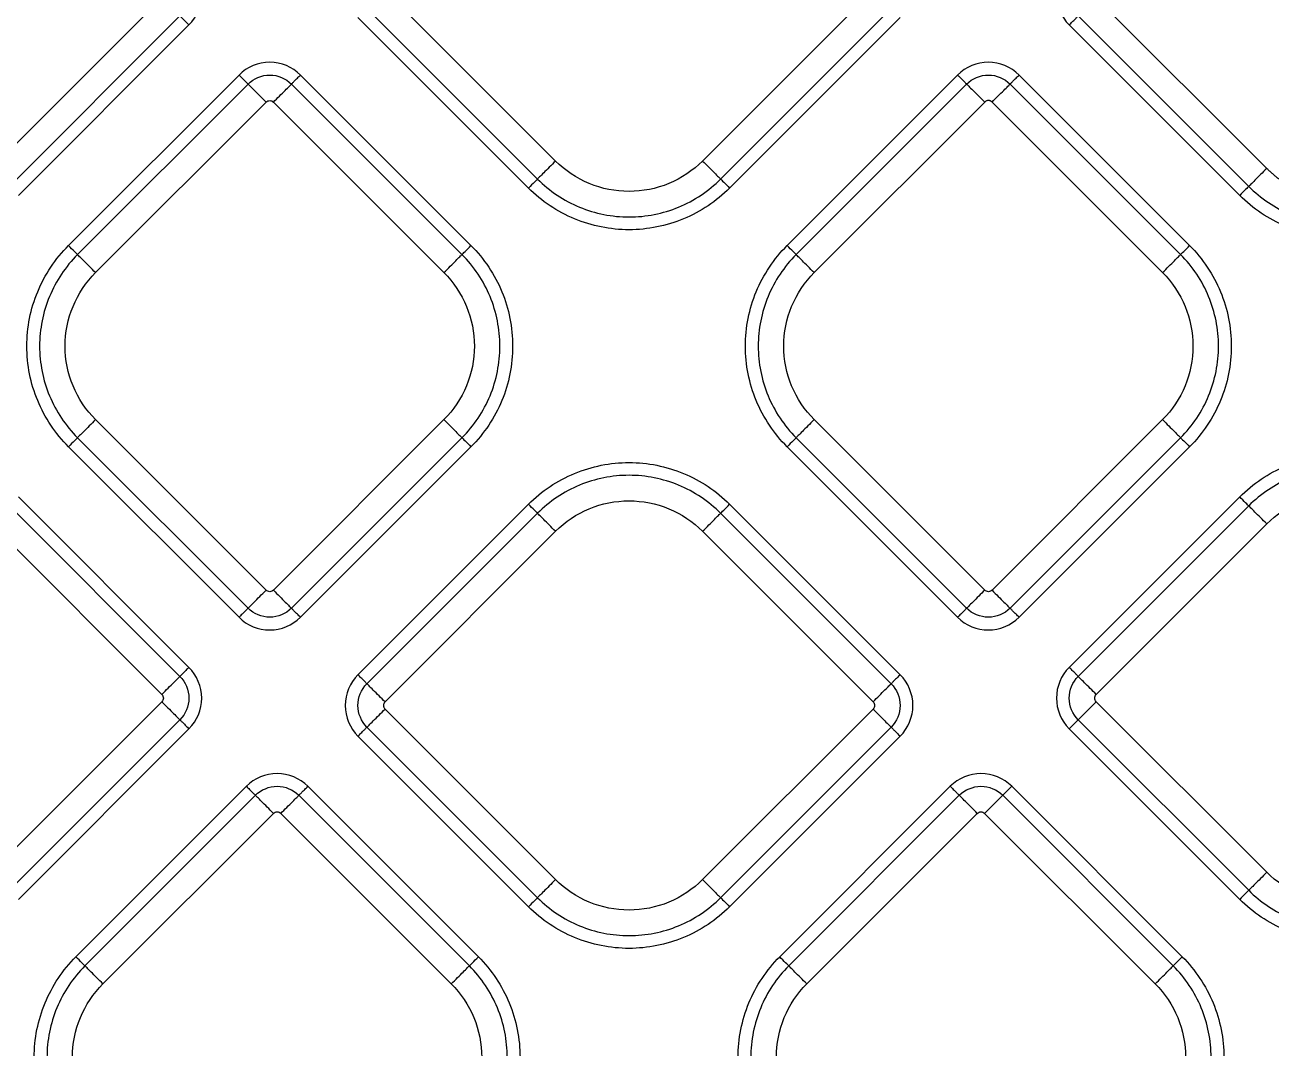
# Model space of a CAD drawing. Extents: x 525 to 613, y 487 to 635.
# Drawn here: x 558.407 to 563.221, y 541.13 to 545.083 of the extents above; entities that cross this region are included whole.
import ezdxf

# ---------------------------------------------------------------- set-up
doc = ezdxf.new("R2010")
doc.units = 0
doc.header["$MEASUREMENT"] = 0
doc.layers.add('1', color=4, linetype='Continuous')
doc.layers.add('STD TEST', color=3, linetype='Continuous')

# ---------------------------------------------------------------- blocks, each defined once
blk = doc.blocks.new('2023 VANGUARD')
at = {"layer": '1', "color": 3, "linetype": 'Continuous', "lineweight": 25}
for p, q in [((-10.024, -47.5036), (-10.6829, -48.1625)), ((-8.503, -48.134), (-9.1618, -47.4751)), ((-7.276, -47.4751), (-7.9348, -48.134)), ((-5.755, -48.1625), (-6.4138, -47.5036)), ((-9.2315, -47.5449), (-8.5727, -48.2037)), ((-7.8651, -48.2037), (-7.2063, -47.5449)), ((-10.6131, -48.2322), (-9.9543, -47.5734)), ((-10.5783, -48.2671), (-9.9194, -47.6082)), ((-9.2664, -47.5797), (-8.6075, -48.2386)), ((-7.8302, -48.2386), (-7.1714, -47.5797)), ((-6.5184, -47.6082), (-5.8596, -48.2671)), ((-6.4835, -47.5734), (-5.8247, -48.2322)), ((-9.7259, -47.8018), (-10.3847, -48.4606)), ((-8.8296, -48.4606), (-9.4884, -47.8018)), ((-6.9494, -47.8018), (-7.6082, -48.4606)), ((-6.0531, -48.4606), (-6.7119, -47.8018)), ((-9.691, -47.8366), (-10.3499, -48.4955)), ((-8.8645, -48.4955), (-9.5233, -47.8366)), ((-6.9145, -47.8366), (-7.5733, -48.4954)), ((-6.088, -48.4954), (-6.7468, -47.8366)), ((-10.2801, -48.5652), (-9.6213, -47.9064)), ((-9.593, -47.9064), (-8.9342, -48.5652)), ((-7.5036, -48.5652), (-6.8448, -47.9063)), ((-6.8165, -47.9063), (-6.1577, -48.5652)), ((-9.6213, -49.7922), (-10.2801, -49.1333)), ((-8.9342, -49.1333), (-9.593, -49.7922)), ((-6.8448, -49.7921), (-7.5036, -49.1333)), ((-6.1577, -49.1333), (-6.8165, -49.7921)), ((-10.3499, -49.2031), (-9.691, -49.8619)), ((-9.5233, -49.8619), (-8.8645, -49.2031)), ((-7.5733, -49.203), (-6.9145, -49.8619)), ((-6.7468, -49.8619), (-6.088, -49.203)), ((-10.3847, -49.2379), (-9.7259, -49.8968)), ((-9.4884, -49.8968), (-8.8296, -49.2379)), ((-7.6082, -49.2379), (-6.9494, -49.8967)), ((-6.7119, -49.8967), (-6.0531, -49.2379)), ((-9.9194, -50.0903), (-10.5782, -49.4314)), ((-5.8595, -49.4314), (-6.5184, -50.0903)), ((-9.9543, -50.1251), (-10.6131, -49.4663)), ((-8.6076, -49.4599), (-9.2664, -50.1188)), ((-8.5727, -49.4948), (-9.2315, -50.1536)), ((-7.2063, -50.1536), (-7.8651, -49.4948)), ((-7.1714, -50.1188), (-7.8303, -49.4599)), ((-5.8247, -49.4663), (-6.4835, -50.1251)), ((-10.6828, -49.536), (-10.024, -50.1949)), ((-6.4138, -50.1949), (-5.755, -49.536)), ((-9.1618, -50.2234), (-8.503, -49.5645)), ((-7.9349, -49.5645), (-7.276, -50.2234)), ((-10.024, -50.2231), (-10.6828, -50.882)), ((-8.503, -50.9105), (-9.1618, -50.2516)), ((-7.276, -50.2516), (-7.9349, -50.9105)), ((-5.755, -50.882), (-6.4138, -50.2231)), ((-10.6131, -50.9517), (-9.9543, -50.2929)), ((-6.4835, -50.2929), (-5.8247, -50.9517)), ((-10.5782, -50.9866), (-9.9194, -50.3277)), ((-9.2664, -50.3562), (-8.6076, -51.0151)), ((-9.2315, -50.3214), (-8.5727, -50.9802)), ((-7.8651, -50.9802), (-7.2063, -50.3214)), ((-7.8303, -51.0151), (-7.1714, -50.3562)), ((-6.5184, -50.3277), (-5.8595, -50.9866)), ((-9.6974, -50.5498), (-10.3562, -51.2086)), ((-8.8011, -51.2086), (-9.4599, -50.5498)), ((-6.9779, -50.5498), (-7.6367, -51.2086)), ((-6.0816, -51.2086), (-6.7404, -50.5498)), ((-9.6625, -50.5846), (-10.3213, -51.2434)), ((-8.836, -51.2434), (-9.4948, -50.5846)), ((-6.943, -50.5846), (-7.6019, -51.2435)), ((-6.1165, -51.2435), (-6.7753, -50.5846)), ((-10.2516, -51.3132), (-9.5928, -50.6543)), ((-9.5645, -50.6543), (-8.9057, -51.3132)), ((-7.5321, -51.3132), (-6.8733, -50.6544)), ((-6.845, -50.6544), (-6.1862, -51.3132))]:
    blk.add_line(p, q, dxfattribs=at)
for points, knots in [([(-9.9194, -47.6082), (-9.8881, -47.5769), (-9.8703, -47.5339), (-9.8702, -47.4452), (-9.8883, -47.4019), (-9.9194, -47.3708)], [0, 0, 0, 0, 0.5, 0.5, 1, 1, 1, 1]), ([(-6.5184, -47.3708), (-6.5498, -47.4021), (-6.5676, -47.4451), (-6.5676, -47.5338), (-6.5495, -47.5771), (-6.5184, -47.6082)], [0, 0, 0, 0, 0.5, 0.5, 1, 1, 1, 1]), ([(-9.9543, -47.5734), (-9.9537, -47.574), (-9.9524, -47.5753), (-9.9483, -47.5794), (-9.9456, -47.5821), (-9.939, -47.5887), (-9.9352, -47.5925), (-9.9273, -47.6004), (-9.9232, -47.6044), (-9.9194, -47.6082)], [0, 0, 0, 0, 0.25, 0.25, 0.5, 0.5, 0.75, 0.75, 1, 1, 1, 1]), ([(-6.5184, -47.6082), (-6.5146, -47.6044), (-6.5106, -47.6004), (-6.5027, -47.5925), (-6.4989, -47.5887), (-6.4923, -47.5821), (-6.4895, -47.5794), (-6.4855, -47.5753), (-6.4842, -47.574), (-6.4835, -47.5734)], [0, 0, 0, 0, 0.25, 0.25, 0.5, 0.5, 0.75, 0.75, 1, 1, 1, 1]), ([(-9.4884, -47.8018), (-9.5198, -47.7704), (-9.5628, -47.7526), (-9.6514, -47.7526), (-9.6948, -47.7707), (-9.7259, -47.8018)], [0, 0, 0, 0, 0.5, 0.5, 1, 1, 1, 1]), ([(-6.7119, -47.8018), (-6.7433, -47.7704), (-6.7863, -47.7526), (-6.8749, -47.7526), (-6.9183, -47.7706), (-6.9494, -47.8018)], [0, 0, 0, 0, 0.5, 0.5, 1, 1, 1, 1]), ([(-9.7259, -47.8018), (-9.7221, -47.8056), (-9.718, -47.8096), (-9.7102, -47.8175), (-9.7064, -47.8213), (-9.6998, -47.8279), (-9.697, -47.8307), (-9.693, -47.8347), (-9.6917, -47.836), (-9.691, -47.8366)], [0, 0, 0, 0, 0.25, 0.25, 0.5, 0.5, 0.75, 0.75, 1, 1, 1, 1]), ([(-9.691, -47.8366), (-9.6691, -47.8147), (-9.6384, -47.8019), (-9.5758, -47.8019), (-9.5455, -47.8145), (-9.5233, -47.8366)], [0, 0, 0, 0, 0.5, 0.5, 1, 1, 1, 1]), ([(-9.5233, -47.8366), (-9.5227, -47.836), (-9.5214, -47.8347), (-9.5173, -47.8307), (-9.5146, -47.8279), (-9.508, -47.8213), (-9.5042, -47.8175), (-9.4963, -47.8096), (-9.4922, -47.8056), (-9.4884, -47.8018)], [0, 0, 0, 0, 0.25, 0.25, 0.5, 0.5, 0.75, 0.75, 1, 1, 1, 1]), ([(-6.9494, -47.8018), (-6.9456, -47.8056), (-6.9415, -47.8096), (-6.9337, -47.8175), (-6.9298, -47.8213), (-6.9233, -47.8279), (-6.9205, -47.8306), (-6.9164, -47.8347), (-6.9151, -47.836), (-6.9145, -47.8366)], [0, 0, 0, 0, 0.25, 0.25, 0.5, 0.5, 0.75, 0.75, 1, 1, 1, 1]), ([(-6.9145, -47.8366), (-6.8925, -47.8146), (-6.8619, -47.8019), (-6.7993, -47.8019), (-6.7689, -47.8145), (-6.7468, -47.8366)], [0, 0, 0, 0, 0.5, 0.5, 1, 1, 1, 1]), ([(-6.7468, -47.8366), (-6.7462, -47.836), (-6.7449, -47.8347), (-6.7408, -47.8306), (-6.738, -47.8279), (-6.7315, -47.8213), (-6.7276, -47.8175), (-6.7198, -47.8096), (-6.7157, -47.8056), (-6.7119, -47.8018)], [0, 0, 0, 0, 0.25, 0.25, 0.5, 0.5, 0.75, 0.75, 1, 1, 1, 1]), ([(-9.6213, -47.9064), (-9.6296, -47.8981), (-9.6378, -47.8898), (-9.6534, -47.8743), (-9.6606, -47.867), (-9.6733, -47.8544), (-9.6786, -47.849), (-9.6868, -47.8408), (-9.6896, -47.838), (-9.691, -47.8366)], [0, 0, 0, 0, 0.25, 0.25, 0.5, 0.5, 0.75, 0.75, 1, 1, 1, 1]), ([(-9.593, -47.9064), (-9.5856, -47.899), (-9.5777, -47.8911), (-9.5622, -47.8755), (-9.5546, -47.8679), (-9.5413, -47.8546), (-9.5356, -47.849), (-9.5273, -47.8406), (-9.5246, -47.8379), (-9.5233, -47.8366)], [0, 0, 0, 0, 0.25, 0.25, 0.5, 0.5, 0.75, 0.75, 1, 1, 1, 1]), ([(-6.9145, -47.8366), (-6.9132, -47.8379), (-6.9105, -47.8406), (-6.9022, -47.8489), (-6.8965, -47.8546), (-6.8832, -47.8679), (-6.8756, -47.8755), (-6.8601, -47.891), (-6.8522, -47.8989), (-6.8448, -47.9063)], [0, 0, 0, 0, 0.25, 0.25, 0.5, 0.5, 0.75, 0.75, 1, 1, 1, 1]), ([(-6.8165, -47.9063), (-6.8091, -47.8989), (-6.8012, -47.891), (-6.7857, -47.8755), (-6.7781, -47.8679), (-6.7648, -47.8546), (-6.7591, -47.8489), (-6.7508, -47.8406), (-6.7481, -47.8379), (-6.7468, -47.8366)], [0, 0, 0, 0, 0.25, 0.25, 0.5, 0.5, 0.75, 0.75, 1, 1, 1, 1]), ([(-9.6213, -47.9064), (-9.6176, -47.9027), (-9.6124, -47.9005), (-9.6019, -47.9005), (-9.5967, -47.9027), (-9.593, -47.9064)], [0, 0, 0, 0, 0.5, 0.5, 1, 1, 1, 1]), ([(-6.8165, -47.9063), (-6.8172, -47.9057), (-6.8184, -47.9046), (-6.8206, -47.9031), (-6.8234, -47.9018), (-6.8267, -47.9007), (-6.8306, -47.9004), (-6.8346, -47.9007), (-6.8383, -47.9019), (-6.8419, -47.9037), (-6.8438, -47.9055), (-6.8448, -47.9063)], [0, 0, 0, 0, 0.083478, 0.166388, 0.250171, 0.374789, 0.500105, 0.62472, 0.750039, 0.874841, 1, 1, 1, 1]), ([(-8.503, -48.134), (-8.5112, -48.1422), (-8.5195, -48.1505), (-8.535, -48.166), (-8.5423, -48.1733), (-8.5549, -48.1859), (-8.5603, -48.1913), (-8.5685, -48.1995), (-8.5713, -48.2023), (-8.5727, -48.2037)], [0, 0, 0, 0, 0.25, 0.25, 0.5, 0.5, 0.75, 0.75, 1, 1, 1, 1]), ([(-7.9348, -48.134), (-7.972, -48.1712), (-8.0166, -48.2009), (-8.1137, -48.2412), (-8.1663, -48.2516), (-8.2715, -48.2516), (-8.324, -48.2412), (-8.4212, -48.2009), (-8.4658, -48.1712), (-8.503, -48.134)], [0, 0, 0, 0, 0.25, 0.25, 0.5, 0.5, 0.75, 0.75, 1, 1, 1, 1]), ([(-7.9348, -48.134), (-7.9266, -48.1422), (-7.9183, -48.1505), (-7.9028, -48.166), (-7.8955, -48.1733), (-7.8829, -48.1859), (-7.8775, -48.1913), (-7.8693, -48.1995), (-7.8665, -48.2023), (-7.8651, -48.2037)], [0, 0, 0, 0, 0.25, 0.25, 0.5, 0.5, 0.75, 0.75, 1, 1, 1, 1]), ([(-5.755, -48.1625), (-5.7633, -48.1708), (-5.7715, -48.179), (-5.7871, -48.1945), (-5.7943, -48.2018), (-5.8069, -48.2144), (-5.8123, -48.2198), (-5.8205, -48.228), (-5.8233, -48.2308), (-5.8247, -48.2322)], [0, 0, 0, 0, 0.25, 0.25, 0.5, 0.5, 0.75, 0.75, 1, 1, 1, 1]), ([(-5.755, -48.1625), (-5.7519, -48.1656), (-5.7456, -48.1717), (-5.7358, -48.1805), (-5.7258, -48.189), (-5.7155, -48.1972), (-5.705, -48.205), (-5.687, -48.2175), (-5.6606, -48.2333), (-5.6249, -48.2502), (-5.5877, -48.2635), (-5.5367, -48.2762), (-5.4709, -48.2827), (-5.4052, -48.2762), (-5.3541, -48.2635), (-5.3169, -48.2502), (-5.2812, -48.2333), (-5.253, -48.2164), (-5.2315, -48.2012), (-5.216, -48.1891), (-5.201, -48.1762), (-5.1916, -48.1671), (-5.1869, -48.1625)], [0, 0, 0, 0, 0.020878, 0.041713, 0.062527, 0.083344, 0.104185, 0.125072, 0.187569, 0.2501, 0.312596, 0.375127, 0.500003, 0.62488, 0.687376, 0.749907, 0.812404, 0.874935, 0.906232, 0.937459, 0.968689, 1, 1, 1, 1]), ([(-8.5727, -48.2037), (-8.5741, -48.2051), (-8.5784, -48.2094), (-8.591, -48.222), (-8.5993, -48.2303), (-8.6075, -48.2386)], [0, 0, 0, 0, 0.5, 0.5, 1, 1, 1, 1]), ([(-7.8302, -48.2386), (-7.8811, -48.2894), (-7.9421, -48.3302), (-8.075, -48.3852), (-8.1469, -48.3995), (-8.2908, -48.3995), (-8.3628, -48.3852), (-8.4957, -48.3302), (-8.5567, -48.2894), (-8.6075, -48.2386)], [0, 0, 0, 0, 0.25, 0.25, 0.5, 0.5, 0.75, 0.75, 1, 1, 1, 1]), ([(-8.5727, -48.2037), (-8.5264, -48.25), (-8.4709, -48.2871), (-8.3499, -48.3372), (-8.2844, -48.3502), (-8.1534, -48.3502), (-8.0879, -48.3372), (-7.9669, -48.2871), (-7.9114, -48.25), (-7.8651, -48.2037)], [0, 0, 0, 0, 0.25, 0.25, 0.5, 0.5, 0.75, 0.75, 1, 1, 1, 1]), ([(-7.8651, -48.2037), (-7.8637, -48.2051), (-7.8594, -48.2094), (-7.8467, -48.222), (-7.8385, -48.2303), (-7.8302, -48.2386)], [0, 0, 0, 0, 0.5, 0.5, 1, 1, 1, 1]), ([(-5.8247, -48.2322), (-5.8261, -48.2336), (-5.8304, -48.2379), (-5.8431, -48.2506), (-5.8513, -48.2588), (-5.8596, -48.2671)], [0, 0, 0, 0, 0.5, 0.5, 1, 1, 1, 1]), ([(-5.8247, -48.2322), (-5.7784, -48.2785), (-5.7229, -48.3156), (-5.6019, -48.3657), (-5.5364, -48.3787), (-5.4054, -48.3787), (-5.34, -48.3657), (-5.2189, -48.3156), (-5.1634, -48.2785), (-5.1171, -48.2322)], [0, 0, 0, 0, 0.25, 0.25, 0.5, 0.5, 0.75, 0.75, 1, 1, 1, 1]), ([(-5.0823, -48.2671), (-5.1331, -48.3179), (-5.1941, -48.3587), (-5.3271, -48.4137), (-5.399, -48.428), (-5.5429, -48.428), (-5.6148, -48.4137), (-5.7477, -48.3587), (-5.8087, -48.3179), (-5.8596, -48.2671)], [0, 0, 0, 0, 0.25, 0.25, 0.5, 0.5, 0.75, 0.75, 1, 1, 1, 1]), ([(-10.3847, -49.2379), (-10.4356, -49.187), (-10.4763, -49.1261), (-10.5314, -48.9931), (-10.5457, -48.9212), (-10.5457, -48.7773), (-10.5314, -48.7054), (-10.4763, -48.5725), (-10.4356, -48.5115), (-10.3847, -48.4606)], [0, 0, 0, 0, 0.25, 0.25, 0.5, 0.5, 0.75, 0.75, 1, 1, 1, 1]), ([(-10.3499, -48.4955), (-10.3512, -48.4941), (-10.3556, -48.4898), (-10.3682, -48.4771), (-10.3765, -48.4689), (-10.3847, -48.4606)], [0, 0, 0, 0, 0.5, 0.5, 1, 1, 1, 1]), ([(-8.8645, -48.4955), (-8.8631, -48.4941), (-8.8587, -48.4898), (-8.8461, -48.4771), (-8.8379, -48.4689), (-8.8296, -48.4606)], [0, 0, 0, 0, 0.5, 0.5, 1, 1, 1, 1]), ([(-8.8296, -48.4606), (-8.7787, -48.5115), (-8.738, -48.5725), (-8.6829, -48.7054), (-8.6686, -48.7773), (-8.6686, -48.9212), (-8.6829, -48.9931), (-8.738, -49.1261), (-8.7787, -49.187), (-8.8296, -49.2379)], [0, 0, 0, 0, 0.25, 0.25, 0.5, 0.5, 0.75, 0.75, 1, 1, 1, 1]), ([(-7.6082, -49.2379), (-7.6591, -49.187), (-7.6998, -49.126), (-7.7549, -48.9931), (-7.7692, -48.9212), (-7.7692, -48.7773), (-7.7549, -48.7054), (-7.6998, -48.5724), (-7.6591, -48.5115), (-7.6082, -48.4606)], [0, 0, 0, 0, 0.25, 0.25, 0.5, 0.5, 0.75, 0.75, 1, 1, 1, 1]), ([(-7.5733, -48.4954), (-7.5747, -48.4941), (-7.5791, -48.4897), (-7.5917, -48.4771), (-7.5999, -48.4689), (-7.6082, -48.4606)], [0, 0, 0, 0, 0.5, 0.5, 1, 1, 1, 1]), ([(-6.088, -48.4954), (-6.0866, -48.4941), (-6.0822, -48.4897), (-6.0696, -48.4771), (-6.0614, -48.4689), (-6.0531, -48.4606)], [0, 0, 0, 0, 0.5, 0.5, 1, 1, 1, 1]), ([(-6.0531, -48.4606), (-6.0022, -48.5115), (-5.9615, -48.5724), (-5.9064, -48.7054), (-5.8921, -48.7773), (-5.8921, -48.9212), (-5.9064, -48.9931), (-5.9615, -49.126), (-6.0022, -49.187), (-6.0531, -49.2379)], [0, 0, 0, 0, 0.25, 0.25, 0.5, 0.5, 0.75, 0.75, 1, 1, 1, 1]), ([(-10.3499, -48.4955), (-10.3962, -48.5418), (-10.4333, -48.5973), (-10.4834, -48.7183), (-10.4964, -48.7838), (-10.4964, -48.9148), (-10.4834, -48.9802), (-10.4333, -49.1012), (-10.3962, -49.1567), (-10.3499, -49.2031)], [0, 0, 0, 0, 0.25, 0.25, 0.5, 0.5, 0.75, 0.75, 1, 1, 1, 1]), ([(-10.2801, -48.5652), (-10.2884, -48.5569), (-10.2967, -48.5487), (-10.3122, -48.5331), (-10.3195, -48.5259), (-10.3321, -48.5132), (-10.3375, -48.5079), (-10.3457, -48.4997), (-10.3485, -48.4969), (-10.3499, -48.4955)], [0, 0, 0, 0, 0.25, 0.25, 0.5, 0.5, 0.75, 0.75, 1, 1, 1, 1]), ([(-8.9342, -48.5652), (-8.9259, -48.5569), (-8.9177, -48.5487), (-8.9021, -48.5331), (-8.8949, -48.5259), (-8.8822, -48.5132), (-8.8769, -48.5079), (-8.8687, -48.4997), (-8.8658, -48.4969), (-8.8645, -48.4955)], [0, 0, 0, 0, 0.25, 0.25, 0.5, 0.5, 0.75, 0.75, 1, 1, 1, 1]), ([(-8.8645, -49.2031), (-8.8182, -49.1567), (-8.7811, -49.1012), (-8.7309, -48.9802), (-8.7179, -48.9148), (-8.7179, -48.7838), (-8.7309, -48.7183), (-8.7811, -48.5973), (-8.8182, -48.5418), (-8.8645, -48.4955)], [0, 0, 0, 0, 0.25, 0.25, 0.5, 0.5, 0.75, 0.75, 1, 1, 1, 1]), ([(-7.5733, -48.4954), (-7.6197, -48.5418), (-7.6567, -48.5973), (-7.7069, -48.7183), (-7.7199, -48.7837), (-7.7199, -48.9147), (-7.7069, -48.9802), (-7.6567, -49.1012), (-7.6197, -49.1567), (-7.5733, -49.203)], [0, 0, 0, 0, 0.25, 0.25, 0.5, 0.5, 0.75, 0.75, 1, 1, 1, 1]), ([(-7.5036, -48.5652), (-7.5119, -48.5569), (-7.5202, -48.5486), (-7.5357, -48.5331), (-7.543, -48.5258), (-7.5556, -48.5132), (-7.561, -48.5078), (-7.5691, -48.4996), (-7.572, -48.4968), (-7.5733, -48.4954)], [0, 0, 0, 0, 0.25, 0.25, 0.5, 0.5, 0.75, 0.75, 1, 1, 1, 1]), ([(-6.1577, -48.5652), (-6.1494, -48.5569), (-6.1411, -48.5486), (-6.1256, -48.5331), (-6.1183, -48.5258), (-6.1057, -48.5132), (-6.1003, -48.5078), (-6.0922, -48.4996), (-6.0893, -48.4968), (-6.088, -48.4954)], [0, 0, 0, 0, 0.25, 0.25, 0.5, 0.5, 0.75, 0.75, 1, 1, 1, 1]), ([(-6.088, -49.203), (-6.0416, -49.1567), (-6.0046, -49.1012), (-5.9544, -48.9802), (-5.9414, -48.9147), (-5.9414, -48.7837), (-5.9544, -48.7183), (-6.0046, -48.5973), (-6.0416, -48.5418), (-6.088, -48.4954)], [0, 0, 0, 0, 0.25, 0.25, 0.5, 0.5, 0.75, 0.75, 1, 1, 1, 1]), ([(-10.2801, -49.1333), (-10.3173, -49.0961), (-10.3471, -49.0516), (-10.3873, -48.9544), (-10.3978, -48.9019), (-10.3978, -48.7967), (-10.3873, -48.7441), (-10.3471, -48.6469), (-10.3173, -48.6024), (-10.2801, -48.5652)], [0, 0, 0, 0, 0.25, 0.25, 0.5, 0.5, 0.75, 0.75, 1, 1, 1, 1]), ([(-8.9342, -48.5652), (-8.897, -48.6024), (-8.8672, -48.6469), (-8.827, -48.7441), (-8.8165, -48.7967), (-8.8165, -48.9019), (-8.827, -48.9544), (-8.8672, -49.0516), (-8.897, -49.0961), (-8.9342, -49.1333)], [0, 0, 0, 0, 0.25, 0.25, 0.5, 0.5, 0.75, 0.75, 1, 1, 1, 1]), ([(-7.5036, -49.1333), (-7.5408, -49.0961), (-7.5706, -49.0516), (-7.6108, -48.9544), (-7.6213, -48.9018), (-7.6213, -48.7966), (-7.6108, -48.7441), (-7.5706, -48.6469), (-7.5408, -48.6024), (-7.5036, -48.5652)], [0, 0, 0, 0, 0.25, 0.25, 0.5, 0.5, 0.75, 0.75, 1, 1, 1, 1]), ([(-6.1577, -48.5652), (-6.1205, -48.6024), (-6.0907, -48.6469), (-6.0505, -48.7441), (-6.04, -48.7966), (-6.04, -48.9018), (-6.0505, -48.9544), (-6.0907, -49.0516), (-6.1205, -49.0961), (-6.1577, -49.1333)], [0, 0, 0, 0, 0.25, 0.25, 0.5, 0.5, 0.75, 0.75, 1, 1, 1, 1]), ([(-10.2801, -49.1333), (-10.2884, -49.1416), (-10.2967, -49.1499), (-10.3122, -49.1654), (-10.3195, -49.1727), (-10.3321, -49.1853), (-10.3375, -49.1907), (-10.3457, -49.1989), (-10.3485, -49.2017), (-10.3499, -49.2031)], [0, 0, 0, 0, 0.25, 0.25, 0.5, 0.5, 0.75, 0.75, 1, 1, 1, 1]), ([(-8.9342, -49.1333), (-8.9259, -49.1416), (-8.9177, -49.1499), (-8.9021, -49.1654), (-8.8949, -49.1727), (-8.8822, -49.1853), (-8.8769, -49.1907), (-8.8687, -49.1989), (-8.8658, -49.2017), (-8.8645, -49.2031)], [0, 0, 0, 0, 0.25, 0.25, 0.5, 0.5, 0.75, 0.75, 1, 1, 1, 1]), ([(-7.5036, -49.1333), (-7.5119, -49.1416), (-7.5202, -49.1498), (-7.5357, -49.1654), (-7.543, -49.1726), (-7.5556, -49.1853), (-7.561, -49.1906), (-7.5691, -49.1988), (-7.572, -49.2016), (-7.5733, -49.203)], [0, 0, 0, 0, 0.25, 0.25, 0.5, 0.5, 0.75, 0.75, 1, 1, 1, 1]), ([(-6.1577, -49.1333), (-6.1494, -49.1416), (-6.1411, -49.1498), (-6.1256, -49.1654), (-6.1183, -49.1726), (-6.1057, -49.1853), (-6.1003, -49.1906), (-6.0922, -49.1988), (-6.0893, -49.2016), (-6.088, -49.203)], [0, 0, 0, 0, 0.25, 0.25, 0.5, 0.5, 0.75, 0.75, 1, 1, 1, 1]), ([(-10.3499, -49.2031), (-10.3512, -49.2044), (-10.3556, -49.2088), (-10.3682, -49.2214), (-10.3765, -49.2296), (-10.3847, -49.2379)], [0, 0, 0, 0, 0.5, 0.5, 1, 1, 1, 1]), ([(-8.8645, -49.2031), (-8.8631, -49.2044), (-8.8587, -49.2088), (-8.8461, -49.2214), (-8.8379, -49.2296), (-8.8296, -49.2379)], [0, 0, 0, 0, 0.5, 0.5, 1, 1, 1, 1]), ([(-7.5733, -49.203), (-7.5747, -49.2044), (-7.5791, -49.2087), (-7.5917, -49.2214), (-7.5999, -49.2296), (-7.6082, -49.2379)], [0, 0, 0, 0, 0.5, 0.5, 1, 1, 1, 1]), ([(-6.088, -49.203), (-6.0866, -49.2044), (-6.0822, -49.2087), (-6.0696, -49.2214), (-6.0614, -49.2296), (-6.0531, -49.2379)], [0, 0, 0, 0, 0.5, 0.5, 1, 1, 1, 1]), ([(-8.6076, -49.4599), (-8.5567, -49.4091), (-8.4957, -49.3683), (-8.3628, -49.3133), (-8.2909, -49.299), (-8.147, -49.299), (-8.0751, -49.3133), (-7.9421, -49.3683), (-7.8811, -49.4091), (-7.8303, -49.4599)], [0, 0, 0, 0, 0.25, 0.25, 0.5, 0.5, 0.75, 0.75, 1, 1, 1, 1]), ([(-5.8595, -49.4314), (-5.8087, -49.3806), (-5.7477, -49.3398), (-5.6148, -49.2848), (-5.5428, -49.2705), (-5.3989, -49.2705), (-5.327, -49.2848), (-5.1941, -49.3398), (-5.1331, -49.3806), (-5.0822, -49.4314)], [0, 0, 0, 0, 0.25, 0.25, 0.5, 0.5, 0.75, 0.75, 1, 1, 1, 1]), ([(-7.8651, -49.4948), (-7.9114, -49.4485), (-7.9669, -49.4114), (-8.088, -49.3613), (-8.1534, -49.3483), (-8.2844, -49.3483), (-8.3499, -49.3613), (-8.4709, -49.4114), (-8.5264, -49.4485), (-8.5727, -49.4948)], [0, 0, 0, 0, 0.25, 0.25, 0.5, 0.5, 0.75, 0.75, 1, 1, 1, 1]), ([(-5.1171, -49.4663), (-5.1634, -49.42), (-5.2189, -49.3829), (-5.3399, -49.3328), (-5.4054, -49.3198), (-5.5364, -49.3198), (-5.6019, -49.3328), (-5.7229, -49.3829), (-5.7784, -49.42), (-5.8247, -49.4663)], [0, 0, 0, 0, 0.25, 0.25, 0.5, 0.5, 0.75, 0.75, 1, 1, 1, 1]), ([(-8.503, -49.5645), (-8.4658, -49.5273), (-8.4212, -49.4976), (-8.3241, -49.4573), (-8.2715, -49.4469), (-8.1663, -49.4469), (-8.1138, -49.4573), (-8.0166, -49.4976), (-7.972, -49.5273), (-7.9349, -49.5645)], [0, 0, 0, 0, 0.25, 0.25, 0.5, 0.5, 0.75, 0.75, 1, 1, 1, 1]), ([(-5.8247, -49.4663), (-5.8261, -49.4649), (-5.8304, -49.4606), (-5.843, -49.4479), (-5.8513, -49.4397), (-5.8595, -49.4314)], [0, 0, 0, 0, 0.5, 0.5, 1, 1, 1, 1]), ([(-5.755, -49.536), (-5.7178, -49.4988), (-5.6732, -49.4691), (-5.576, -49.4288), (-5.5235, -49.4184), (-5.4183, -49.4184), (-5.3657, -49.4288), (-5.2686, -49.4691), (-5.224, -49.4988), (-5.1868, -49.536)], [0, 0, 0, 0, 0.25, 0.25, 0.5, 0.5, 0.75, 0.75, 1, 1, 1, 1]), ([(-8.5727, -49.4948), (-8.5741, -49.4934), (-8.5784, -49.4891), (-8.5911, -49.4765), (-8.5993, -49.4682), (-8.6076, -49.4599)], [0, 0, 0, 0, 0.5, 0.5, 1, 1, 1, 1]), ([(-8.503, -49.5645), (-8.5113, -49.5563), (-8.5195, -49.548), (-8.5351, -49.5325), (-8.5423, -49.5252), (-8.5549, -49.5126), (-8.5603, -49.5072), (-8.5685, -49.499), (-8.5713, -49.4962), (-8.5727, -49.4948)], [0, 0, 0, 0, 0.25, 0.25, 0.5, 0.5, 0.75, 0.75, 1, 1, 1, 1]), ([(-7.9349, -49.5645), (-7.9266, -49.5563), (-7.9183, -49.548), (-7.9028, -49.5325), (-7.8955, -49.5252), (-7.8829, -49.5126), (-7.8775, -49.5072), (-7.8693, -49.499), (-7.8665, -49.4962), (-7.8651, -49.4948)], [0, 0, 0, 0, 0.25, 0.25, 0.5, 0.5, 0.75, 0.75, 1, 1, 1, 1]), ([(-7.8651, -49.4948), (-7.8638, -49.4934), (-7.8594, -49.4891), (-7.8468, -49.4765), (-7.8385, -49.4682), (-7.8303, -49.4599)], [0, 0, 0, 0, 0.5, 0.5, 1, 1, 1, 1]), ([(-5.755, -49.536), (-5.7632, -49.5278), (-5.7715, -49.5195), (-5.787, -49.504), (-5.7943, -49.4967), (-5.8069, -49.4841), (-5.8123, -49.4787), (-5.8205, -49.4705), (-5.8233, -49.4677), (-5.8247, -49.4663)], [0, 0, 0, 0, 0.25, 0.25, 0.5, 0.5, 0.75, 0.75, 1, 1, 1, 1]), ([(-9.691, -49.8619), (-9.6896, -49.8605), (-9.6868, -49.8577), (-9.6786, -49.8495), (-9.6733, -49.8441), (-9.6606, -49.8315), (-9.6534, -49.8242), (-9.6378, -49.8087), (-9.6296, -49.8004), (-9.6213, -49.7922)], [0, 0, 0, 0, 0.25, 0.25, 0.5, 0.5, 0.75, 0.75, 1, 1, 1, 1]), ([(-9.593, -49.7922), (-9.5967, -49.7959), (-9.6019, -49.798), (-9.6124, -49.798), (-9.6176, -49.7959), (-9.6213, -49.7922)], [0, 0, 0, 0, 0.5, 0.5, 1, 1, 1, 1]), ([(-9.593, -49.7922), (-9.5848, -49.8004), (-9.5765, -49.8087), (-9.561, -49.8242), (-9.5537, -49.8315), (-9.5411, -49.8441), (-9.5357, -49.8495), (-9.5275, -49.8577), (-9.5247, -49.8605), (-9.5233, -49.8619)], [0, 0, 0, 0, 0.25, 0.25, 0.5, 0.5, 0.75, 0.75, 1, 1, 1, 1]), ([(-6.8448, -49.7921), (-6.8522, -49.7995), (-6.8601, -49.8074), (-6.8756, -49.823), (-6.8832, -49.8306), (-6.8965, -49.8439), (-6.9022, -49.8495), (-6.9105, -49.8579), (-6.9132, -49.8606), (-6.9145, -49.8619)], [0, 0, 0, 0, 0.25, 0.25, 0.5, 0.5, 0.75, 0.75, 1, 1, 1, 1]), ([(-6.8165, -49.7921), (-6.8202, -49.7959), (-6.8254, -49.798), (-6.8359, -49.798), (-6.8411, -49.7959), (-6.8448, -49.7921)], [0, 0, 0, 0, 0.5, 0.5, 1, 1, 1, 1]), ([(-6.8165, -49.7921), (-6.8082, -49.8004), (-6.8, -49.8087), (-6.7844, -49.8242), (-6.7772, -49.8315), (-6.7646, -49.8441), (-6.7592, -49.8495), (-6.751, -49.8577), (-6.7482, -49.8605), (-6.7468, -49.8619)], [0, 0, 0, 0, 0.25, 0.25, 0.5, 0.5, 0.75, 0.75, 1, 1, 1, 1]), ([(-9.691, -49.8619), (-9.6917, -49.8625), (-9.693, -49.8638), (-9.697, -49.8679), (-9.6998, -49.8706), (-9.7064, -49.8772), (-9.7102, -49.881), (-9.718, -49.8889), (-9.7221, -49.8929), (-9.7259, -49.8968)], [0, 0, 0, 0, 0.25, 0.25, 0.5, 0.5, 0.75, 0.75, 1, 1, 1, 1]), ([(-9.5233, -49.8619), (-9.5453, -49.8839), (-9.5759, -49.8966), (-9.6385, -49.8966), (-9.6689, -49.884), (-9.691, -49.8619)], [0, 0, 0, 0, 0.5, 0.5, 1, 1, 1, 1]), ([(-9.4884, -49.8968), (-9.4922, -49.8929), (-9.4963, -49.8889), (-9.5042, -49.881), (-9.508, -49.8772), (-9.5146, -49.8706), (-9.5173, -49.8679), (-9.5214, -49.8638), (-9.5227, -49.8625), (-9.5233, -49.8619)], [0, 0, 0, 0, 0.25, 0.25, 0.5, 0.5, 0.75, 0.75, 1, 1, 1, 1]), ([(-6.9145, -49.8619), (-6.9151, -49.8625), (-6.9164, -49.8638), (-6.9205, -49.8678), (-6.9233, -49.8706), (-6.9298, -49.8772), (-6.9337, -49.881), (-6.9415, -49.8889), (-6.9456, -49.8929), (-6.9494, -49.8967)], [0, 0, 0, 0, 0.25, 0.25, 0.5, 0.5, 0.75, 0.75, 1, 1, 1, 1]), ([(-6.7468, -49.8619), (-6.7688, -49.8838), (-6.7994, -49.8966), (-6.862, -49.8966), (-6.8924, -49.884), (-6.9145, -49.8619)], [0, 0, 0, 0, 0.5, 0.5, 1, 1, 1, 1]), ([(-6.7119, -49.8967), (-6.7157, -49.8929), (-6.7198, -49.8889), (-6.7276, -49.881), (-6.7315, -49.8772), (-6.738, -49.8706), (-6.7408, -49.8678), (-6.7449, -49.8638), (-6.7462, -49.8625), (-6.7468, -49.8619)], [0, 0, 0, 0, 0.25, 0.25, 0.5, 0.5, 0.75, 0.75, 1, 1, 1, 1]), ([(-9.7259, -49.8968), (-9.6945, -49.9281), (-9.6516, -49.9459), (-9.5629, -49.9459), (-9.5195, -49.9279), (-9.4884, -49.8968)], [0, 0, 0, 0, 0.5, 0.5, 1, 1, 1, 1]), ([(-6.9494, -49.8967), (-6.918, -49.9281), (-6.8751, -49.9459), (-6.7864, -49.9459), (-6.743, -49.9278), (-6.7119, -49.8967)], [0, 0, 0, 0, 0.5, 0.5, 1, 1, 1, 1]), ([(-9.9194, -50.0903), (-9.9232, -50.0941), (-9.9273, -50.0981), (-9.9351, -50.106), (-9.9389, -50.1098), (-9.9455, -50.1164), (-9.9483, -50.1192), (-9.9523, -50.1232), (-9.9536, -50.1245), (-9.9543, -50.1251)], [0, 0, 0, 0, 0.25, 0.25, 0.5, 0.5, 0.75, 0.75, 1, 1, 1, 1]), ([(-9.9194, -50.3277), (-9.888, -50.2964), (-9.8702, -50.2534), (-9.8702, -50.1647), (-9.8883, -50.1214), (-9.9194, -50.0903)], [0, 0, 0, 0, 0.5, 0.5, 1, 1, 1, 1]), ([(-9.2664, -50.1188), (-9.2978, -50.1501), (-9.3156, -50.1931), (-9.3156, -50.2818), (-9.2975, -50.3251), (-9.2664, -50.3562)], [0, 0, 0, 0, 0.5, 0.5, 1, 1, 1, 1]), ([(-9.2315, -50.1536), (-9.2322, -50.153), (-9.2335, -50.1517), (-9.2375, -50.1477), (-9.2403, -50.1449), (-9.2469, -50.1383), (-9.2507, -50.1345), (-9.2586, -50.1266), (-9.2626, -50.1226), (-9.2664, -50.1188)], [0, 0, 0, 0, 0.25, 0.25, 0.5, 0.5, 0.75, 0.75, 1, 1, 1, 1]), ([(-7.1714, -50.1188), (-7.1752, -50.1226), (-7.1793, -50.1266), (-7.1872, -50.1345), (-7.191, -50.1383), (-7.1976, -50.1449), (-7.2003, -50.1477), (-7.2044, -50.1517), (-7.2057, -50.153), (-7.2063, -50.1536)], [0, 0, 0, 0, 0.25, 0.25, 0.5, 0.5, 0.75, 0.75, 1, 1, 1, 1]), ([(-7.1714, -50.3562), (-7.1401, -50.3249), (-7.1223, -50.2819), (-7.1222, -50.1932), (-7.1403, -50.1499), (-7.1714, -50.1188)], [0, 0, 0, 0, 0.5, 0.5, 1, 1, 1, 1]), ([(-6.5184, -50.0903), (-6.5497, -50.1216), (-6.5675, -50.1646), (-6.5676, -50.2533), (-6.5495, -50.2966), (-6.5184, -50.3277)], [0, 0, 0, 0, 0.5, 0.5, 1, 1, 1, 1]), ([(-6.4835, -50.1251), (-6.4841, -50.1245), (-6.4854, -50.1232), (-6.4895, -50.1192), (-6.4923, -50.1164), (-6.4988, -50.1098), (-6.5027, -50.106), (-6.5105, -50.0981), (-6.5146, -50.0941), (-6.5184, -50.0903)], [0, 0, 0, 0, 0.25, 0.25, 0.5, 0.5, 0.75, 0.75, 1, 1, 1, 1]), ([(-10.024, -50.1949), (-10.0157, -50.1866), (-10.0075, -50.1783), (-9.9919, -50.1628), (-9.9847, -50.1555), (-9.972, -50.1429), (-9.9667, -50.1375), (-9.9585, -50.1293), (-9.9556, -50.1265), (-9.9543, -50.1251)], [0, 0, 0, 0, 0.25, 0.25, 0.5, 0.5, 0.75, 0.75, 1, 1, 1, 1]), ([(-9.9543, -50.1251), (-9.9323, -50.1471), (-9.9195, -50.1777), (-9.9195, -50.2404), (-9.9321, -50.2707), (-9.9543, -50.2929)], [0, 0, 0, 0, 0.5, 0.5, 1, 1, 1, 1]), ([(-9.2315, -50.3214), (-9.2535, -50.2994), (-9.2663, -50.2688), (-9.2663, -50.2061), (-9.2537, -50.1758), (-9.2315, -50.1536)], [0, 0, 0, 0, 0.5, 0.5, 1, 1, 1, 1]), ([(-9.1618, -50.2234), (-9.1692, -50.216), (-9.1771, -50.2081), (-9.1927, -50.1925), (-9.2003, -50.1849), (-9.2136, -50.1716), (-9.2192, -50.166), (-9.2275, -50.1576), (-9.2302, -50.1549), (-9.2315, -50.1536)], [0, 0, 0, 0, 0.25, 0.25, 0.5, 0.5, 0.75, 0.75, 1, 1, 1, 1]), ([(-7.276, -50.2234), (-7.2678, -50.2151), (-7.2595, -50.2068), (-7.244, -50.1913), (-7.2367, -50.184), (-7.2241, -50.1714), (-7.2187, -50.166), (-7.2105, -50.1578), (-7.2077, -50.155), (-7.2063, -50.1536)], [0, 0, 0, 0, 0.25, 0.25, 0.5, 0.5, 0.75, 0.75, 1, 1, 1, 1]), ([(-7.2063, -50.1536), (-7.1843, -50.1756), (-7.1716, -50.2062), (-7.1716, -50.2689), (-7.1841, -50.2992), (-7.2063, -50.3214)], [0, 0, 0, 0, 0.5, 0.5, 1, 1, 1, 1]), ([(-6.4835, -50.2929), (-6.5055, -50.2709), (-6.5183, -50.2403), (-6.5182, -50.1776), (-6.5057, -50.1473), (-6.4835, -50.1251)], [0, 0, 0, 0, 0.5, 0.5, 1, 1, 1, 1]), ([(-6.4138, -50.1949), (-6.4212, -50.1875), (-6.4291, -50.1795), (-6.4446, -50.164), (-6.4522, -50.1564), (-6.4655, -50.1431), (-6.4712, -50.1375), (-6.4795, -50.1291), (-6.4822, -50.1264), (-6.4835, -50.1251)], [0, 0, 0, 0, 0.25, 0.25, 0.5, 0.5, 0.75, 0.75, 1, 1, 1, 1]), ([(-10.024, -50.1949), (-10.0203, -50.1986), (-10.0181, -50.2038), (-10.0181, -50.2142), (-10.0203, -50.2194), (-10.024, -50.2231)], [0, 0, 0, 0, 0.5, 0.5, 1, 1, 1, 1]), ([(-6.4138, -50.2231), (-6.4175, -50.2194), (-6.4197, -50.2142), (-6.4197, -50.2038), (-6.4175, -50.1986), (-6.4138, -50.1949)], [0, 0, 0, 0, 0.5, 0.5, 1, 1, 1, 1]), ([(-10.024, -50.2231), (-10.0166, -50.2305), (-10.0087, -50.2384), (-9.9931, -50.254), (-9.9855, -50.2616), (-9.9722, -50.2749), (-9.9666, -50.2805), (-9.9583, -50.2889), (-9.9556, -50.2916), (-9.9543, -50.2929)], [0, 0, 0, 0, 0.25, 0.25, 0.5, 0.5, 0.75, 0.75, 1, 1, 1, 1]), ([(-9.2315, -50.3214), (-9.2302, -50.3201), (-9.2275, -50.3174), (-9.2192, -50.309), (-9.2136, -50.3034), (-9.2003, -50.2901), (-9.1927, -50.2825), (-9.1771, -50.267), (-9.1692, -50.259), (-9.1618, -50.2516)], [0, 0, 0, 0, 0.25, 0.25, 0.5, 0.5, 0.75, 0.75, 1, 1, 1, 1]), ([(-9.1618, -50.2234), (-9.1624, -50.224), (-9.1636, -50.2253), (-9.165, -50.2275), (-9.1664, -50.2302), (-9.1674, -50.2336), (-9.1678, -50.2375), (-9.1674, -50.2414), (-9.1663, -50.2452), (-9.1645, -50.2487), (-9.1627, -50.2507), (-9.1618, -50.2516)], [0, 0, 0, 0, 0.083478, 0.166388, 0.250171, 0.374789, 0.500105, 0.62472, 0.750039, 0.874841, 1, 1, 1, 1]), ([(-7.276, -50.2234), (-7.2723, -50.2271), (-7.2702, -50.2323), (-7.2702, -50.2427), (-7.2723, -50.2479), (-7.276, -50.2516)], [0, 0, 0, 0, 0.5, 0.5, 1, 1, 1, 1]), ([(-7.276, -50.2516), (-7.2686, -50.259), (-7.2607, -50.267), (-7.2452, -50.2825), (-7.2376, -50.2901), (-7.2243, -50.3034), (-7.2186, -50.309), (-7.2103, -50.3174), (-7.2076, -50.3201), (-7.2063, -50.3214)], [0, 0, 0, 0, 0.25, 0.25, 0.5, 0.5, 0.75, 0.75, 1, 1, 1, 1]), ([(-6.4138, -50.2231), (-6.4221, -50.2314), (-6.4303, -50.2397), (-6.4459, -50.2552), (-6.4531, -50.2625), (-6.4658, -50.2751), (-6.4711, -50.2805), (-6.4793, -50.2887), (-6.4821, -50.2915), (-6.4835, -50.2929)], [0, 0, 0, 0, 0.25, 0.25, 0.5, 0.5, 0.75, 0.75, 1, 1, 1, 1]), ([(-9.9543, -50.2929), (-9.9536, -50.2935), (-9.9523, -50.2948), (-9.9483, -50.2988), (-9.9455, -50.3016), (-9.9389, -50.3082), (-9.9351, -50.312), (-9.9273, -50.3199), (-9.9232, -50.3239), (-9.9194, -50.3277)], [0, 0, 0, 0, 0.25, 0.25, 0.5, 0.5, 0.75, 0.75, 1, 1, 1, 1]), ([(-6.5184, -50.3277), (-6.5146, -50.3239), (-6.5105, -50.3199), (-6.5027, -50.312), (-6.4988, -50.3082), (-6.4923, -50.3016), (-6.4895, -50.2988), (-6.4854, -50.2948), (-6.4841, -50.2935), (-6.4835, -50.2929)], [0, 0, 0, 0, 0.25, 0.25, 0.5, 0.5, 0.75, 0.75, 1, 1, 1, 1]), ([(-9.2664, -50.3562), (-9.2626, -50.3524), (-9.2586, -50.3484), (-9.2507, -50.3405), (-9.2469, -50.3367), (-9.2403, -50.3301), (-9.2375, -50.3274), (-9.2335, -50.3233), (-9.2322, -50.322), (-9.2315, -50.3214)], [0, 0, 0, 0, 0.25, 0.25, 0.5, 0.5, 0.75, 0.75, 1, 1, 1, 1]), ([(-7.2063, -50.3214), (-7.2057, -50.322), (-7.2044, -50.3233), (-7.2003, -50.3274), (-7.1976, -50.3301), (-7.191, -50.3367), (-7.1872, -50.3405), (-7.1793, -50.3484), (-7.1752, -50.3524), (-7.1714, -50.3562)], [0, 0, 0, 0, 0.25, 0.25, 0.5, 0.5, 0.75, 0.75, 1, 1, 1, 1]), ([(-9.4599, -50.5498), (-9.4913, -50.5184), (-9.5343, -50.5006), (-9.6229, -50.5006), (-9.6663, -50.5186), (-9.6974, -50.5498)], [0, 0, 0, 0, 0.5, 0.5, 1, 1, 1, 1]), ([(-6.7404, -50.5498), (-6.7718, -50.5184), (-6.8148, -50.5006), (-6.9034, -50.5006), (-6.9468, -50.5187), (-6.9779, -50.5498)], [0, 0, 0, 0, 0.5, 0.5, 1, 1, 1, 1]), ([(-9.6974, -50.5498), (-9.6936, -50.5536), (-9.6895, -50.5576), (-9.6817, -50.5655), (-9.6778, -50.5693), (-9.6713, -50.5759), (-9.6685, -50.5786), (-9.6644, -50.5827), (-9.6631, -50.584), (-9.6625, -50.5846)], [0, 0, 0, 0, 0.25, 0.25, 0.5, 0.5, 0.75, 0.75, 1, 1, 1, 1]), ([(-9.6625, -50.5846), (-9.6405, -50.5626), (-9.6099, -50.5499), (-9.5473, -50.5499), (-9.5169, -50.5625), (-9.4948, -50.5846)], [0, 0, 0, 0, 0.5, 0.5, 1, 1, 1, 1]), ([(-9.4948, -50.5846), (-9.4942, -50.584), (-9.4929, -50.5827), (-9.4888, -50.5786), (-9.486, -50.5759), (-9.4795, -50.5693), (-9.4756, -50.5655), (-9.4678, -50.5576), (-9.4637, -50.5536), (-9.4599, -50.5498)], [0, 0, 0, 0, 0.25, 0.25, 0.5, 0.5, 0.75, 0.75, 1, 1, 1, 1]), ([(-6.9779, -50.5498), (-6.9741, -50.5536), (-6.97, -50.5576), (-6.9622, -50.5655), (-6.9584, -50.5693), (-6.9518, -50.5759), (-6.949, -50.5787), (-6.945, -50.5827), (-6.9437, -50.584), (-6.943, -50.5846)], [0, 0, 0, 0, 0.25, 0.25, 0.5, 0.5, 0.75, 0.75, 1, 1, 1, 1]), ([(-6.943, -50.5846), (-6.9211, -50.5627), (-6.8904, -50.5499), (-6.8278, -50.5499), (-6.7975, -50.5625), (-6.7753, -50.5846)], [0, 0, 0, 0, 0.5, 0.5, 1, 1, 1, 1]), ([(-6.7753, -50.5846), (-6.7747, -50.584), (-6.7734, -50.5827), (-6.7693, -50.5787), (-6.7666, -50.5759), (-6.76, -50.5693), (-6.7562, -50.5655), (-6.7483, -50.5576), (-6.7442, -50.5536), (-6.7404, -50.5498)], [0, 0, 0, 0, 0.25, 0.25, 0.5, 0.5, 0.75, 0.75, 1, 1, 1, 1]), ([(-9.5928, -50.6543), (-9.6011, -50.6461), (-9.6093, -50.6378), (-9.6249, -50.6223), (-9.6321, -50.615), (-9.6448, -50.6024), (-9.6501, -50.597), (-9.6583, -50.5888), (-9.6611, -50.586), (-9.6625, -50.5846)], [0, 0, 0, 0, 0.25, 0.25, 0.5, 0.5, 0.75, 0.75, 1, 1, 1, 1]), ([(-9.5645, -50.6543), (-9.5571, -50.6469), (-9.5492, -50.639), (-9.5337, -50.6235), (-9.5261, -50.6159), (-9.5128, -50.6026), (-9.5071, -50.5969), (-9.4988, -50.5886), (-9.4961, -50.5859), (-9.4948, -50.5846)], [0, 0, 0, 0, 0.25, 0.25, 0.5, 0.5, 0.75, 0.75, 1, 1, 1, 1]), ([(-6.8733, -50.6544), (-6.8816, -50.6461), (-6.8898, -50.6378), (-6.9054, -50.6223), (-6.9126, -50.615), (-6.9253, -50.6024), (-6.9306, -50.597), (-6.9388, -50.5888), (-6.9416, -50.586), (-6.943, -50.5846)], [0, 0, 0, 0, 0.25, 0.25, 0.5, 0.5, 0.75, 0.75, 1, 1, 1, 1]), ([(-6.7753, -50.5846), (-6.7767, -50.586), (-6.7795, -50.5888), (-6.7877, -50.597), (-6.7931, -50.6024), (-6.8057, -50.615), (-6.813, -50.6223), (-6.8285, -50.6378), (-6.8368, -50.6461), (-6.845, -50.6544)], [0, 0, 0, 0, 0.25, 0.25, 0.5, 0.5, 0.75, 0.75, 1, 1, 1, 1]), ([(-9.5928, -50.6543), (-9.5891, -50.6506), (-9.5839, -50.6485), (-9.5734, -50.6485), (-9.5682, -50.6506), (-9.5645, -50.6543)], [0, 0, 0, 0, 0.5, 0.5, 1, 1, 1, 1]), ([(-6.8733, -50.6544), (-6.8696, -50.6507), (-6.8644, -50.6485), (-6.8539, -50.6485), (-6.8487, -50.6507), (-6.845, -50.6544)], [0, 0, 0, 0, 0.5, 0.5, 1, 1, 1, 1]), ([(-5.755, -50.882), (-5.7632, -50.8902), (-5.7715, -50.8985), (-5.787, -50.914), (-5.7943, -50.9213), (-5.8069, -50.9339), (-5.8123, -50.9393), (-5.8205, -50.9475), (-5.8233, -50.9503), (-5.8247, -50.9517)], [0, 0, 0, 0, 0.25, 0.25, 0.5, 0.5, 0.75, 0.75, 1, 1, 1, 1]), ([(-5.1868, -50.882), (-5.224, -50.9192), (-5.2686, -50.9489), (-5.3657, -50.9892), (-5.4183, -50.9996), (-5.5235, -50.9996), (-5.576, -50.9892), (-5.6732, -50.9489), (-5.7178, -50.9192), (-5.755, -50.882)], [0, 0, 0, 0, 0.25, 0.25, 0.5, 0.5, 0.75, 0.75, 1, 1, 1, 1]), ([(-8.503, -50.9105), (-8.5113, -50.9188), (-8.5195, -50.927), (-8.5351, -50.9425), (-8.5423, -50.9498), (-8.5549, -50.9624), (-8.5603, -50.9678), (-8.5685, -50.976), (-8.5713, -50.9788), (-8.5727, -50.9802)], [0, 0, 0, 0, 0.25, 0.25, 0.5, 0.5, 0.75, 0.75, 1, 1, 1, 1]), ([(-7.9349, -50.9105), (-7.972, -50.9477), (-8.0166, -50.9774), (-8.1138, -51.0177), (-8.1663, -51.0281), (-8.2715, -51.0281), (-8.3241, -51.0177), (-8.4212, -50.9774), (-8.4658, -50.9477), (-8.503, -50.9105)], [0, 0, 0, 0, 0.25, 0.25, 0.5, 0.5, 0.75, 0.75, 1, 1, 1, 1]), ([(-7.9349, -50.9105), (-7.9266, -50.9188), (-7.9183, -50.927), (-7.9028, -50.9425), (-7.8955, -50.9498), (-7.8829, -50.9624), (-7.8775, -50.9678), (-7.8693, -50.976), (-7.8665, -50.9788), (-7.8651, -50.9802)], [0, 0, 0, 0, 0.25, 0.25, 0.5, 0.5, 0.75, 0.75, 1, 1, 1, 1]), ([(-8.5727, -50.9802), (-8.5741, -50.9816), (-8.5784, -50.9859), (-8.5911, -50.9986), (-8.5993, -51.0068), (-8.6076, -51.0151)], [0, 0, 0, 0, 0.5, 0.5, 1, 1, 1, 1]), ([(-8.5727, -50.9802), (-8.5264, -51.0265), (-8.4709, -51.0636), (-8.3499, -51.1137), (-8.2844, -51.1267), (-8.1534, -51.1267), (-8.088, -51.1137), (-7.9669, -51.0636), (-7.9114, -51.0265), (-7.8651, -50.9802)], [0, 0, 0, 0, 0.25, 0.25, 0.5, 0.5, 0.75, 0.75, 1, 1, 1, 1]), ([(-7.8651, -50.9802), (-7.8638, -50.9816), (-7.8594, -50.9859), (-7.8468, -50.9986), (-7.8385, -51.0068), (-7.8303, -51.0151)], [0, 0, 0, 0, 0.5, 0.5, 1, 1, 1, 1]), ([(-5.8247, -50.9517), (-5.8261, -50.9531), (-5.8304, -50.9574), (-5.843, -50.97), (-5.8513, -50.9783), (-5.8595, -50.9866)], [0, 0, 0, 0, 0.5, 0.5, 1, 1, 1, 1]), ([(-5.0822, -50.9866), (-5.1331, -51.0374), (-5.1941, -51.0782), (-5.327, -51.1332), (-5.3989, -51.1475), (-5.5428, -51.1475), (-5.6148, -51.1332), (-5.7477, -51.0782), (-5.8087, -51.0374), (-5.8595, -50.9866)], [0, 0, 0, 0, 0.25, 0.25, 0.5, 0.5, 0.75, 0.75, 1, 1, 1, 1]), ([(-5.8247, -50.9517), (-5.7784, -50.998), (-5.7229, -51.0351), (-5.6019, -51.0852), (-5.5364, -51.0982), (-5.4054, -51.0982), (-5.3399, -51.0852), (-5.2189, -51.0351), (-5.1634, -50.998), (-5.1171, -50.9517)], [0, 0, 0, 0, 0.25, 0.25, 0.5, 0.5, 0.75, 0.75, 1, 1, 1, 1]), ([(-7.8303, -51.0151), (-7.8811, -51.0659), (-7.9421, -51.1067), (-8.0751, -51.1617), (-8.147, -51.176), (-8.2909, -51.176), (-8.3628, -51.1617), (-8.4957, -51.1067), (-8.5567, -51.0659), (-8.6076, -51.0151)], [0, 0, 0, 0, 0.25, 0.25, 0.5, 0.5, 0.75, 0.75, 1, 1, 1, 1]), ([(-10.3562, -51.9859), (-10.4071, -51.935), (-10.4478, -51.874), (-10.5029, -51.7411), (-10.5172, -51.6692), (-10.5172, -51.5253), (-10.5029, -51.4534), (-10.4478, -51.3204), (-10.4071, -51.2595), (-10.3562, -51.2086)], [0, 0, 0, 0, 0.25, 0.25, 0.5, 0.5, 0.75, 0.75, 1, 1, 1, 1]), ([(-10.3213, -51.2434), (-10.3227, -51.2421), (-10.3271, -51.2377), (-10.3397, -51.2251), (-10.3479, -51.2169), (-10.3562, -51.2086)], [0, 0, 0, 0, 0.5, 0.5, 1, 1, 1, 1]), ([(-8.836, -51.2434), (-8.8346, -51.2421), (-8.8302, -51.2377), (-8.8176, -51.2251), (-8.8094, -51.2169), (-8.8011, -51.2086)], [0, 0, 0, 0, 0.5, 0.5, 1, 1, 1, 1]), ([(-8.8011, -51.2086), (-8.7502, -51.2595), (-8.7095, -51.3204), (-8.6544, -51.4534), (-8.6401, -51.5253), (-8.6401, -51.6692), (-8.6544, -51.7411), (-8.7095, -51.874), (-8.7502, -51.935), (-8.8011, -51.9859)], [0, 0, 0, 0, 0.25, 0.25, 0.5, 0.5, 0.75, 0.75, 1, 1, 1, 1]), ([(-7.6367, -51.9859), (-7.6876, -51.935), (-7.7283, -51.8741), (-7.7834, -51.7411), (-7.7977, -51.6692), (-7.7977, -51.5253), (-7.7834, -51.4534), (-7.7283, -51.3205), (-7.6876, -51.2595), (-7.6367, -51.2086)], [0, 0, 0, 0, 0.25, 0.25, 0.5, 0.5, 0.75, 0.75, 1, 1, 1, 1]), ([(-7.6019, -51.2435), (-7.6032, -51.2421), (-7.6076, -51.2378), (-7.6202, -51.2251), (-7.6285, -51.2169), (-7.6367, -51.2086)], [0, 0, 0, 0, 0.5, 0.5, 1, 1, 1, 1]), ([(-6.1165, -51.2435), (-6.1151, -51.2421), (-6.1107, -51.2378), (-6.0981, -51.2251), (-6.0899, -51.2169), (-6.0816, -51.2086)], [0, 0, 0, 0, 0.5, 0.5, 1, 1, 1, 1]), ([(-6.0816, -51.2086), (-6.0307, -51.2595), (-5.99, -51.3205), (-5.9349, -51.4534), (-5.9206, -51.5253), (-5.9206, -51.6692), (-5.9349, -51.7411), (-5.99, -51.8741), (-6.0307, -51.935), (-6.0816, -51.9859)], [0, 0, 0, 0, 0.25, 0.25, 0.5, 0.5, 0.75, 0.75, 1, 1, 1, 1]), ([(-10.3213, -51.2434), (-10.3677, -51.2898), (-10.4047, -51.3453), (-10.4549, -51.4663), (-10.4679, -51.5317), (-10.4679, -51.6627), (-10.4549, -51.7282), (-10.4047, -51.8492), (-10.3677, -51.9047), (-10.3213, -51.951)], [0, 0, 0, 0, 0.25, 0.25, 0.5, 0.5, 0.75, 0.75, 1, 1, 1, 1]), ([(-10.2516, -51.3132), (-10.2599, -51.3049), (-10.2682, -51.2966), (-10.2837, -51.2811), (-10.291, -51.2738), (-10.3036, -51.2612), (-10.309, -51.2558), (-10.3171, -51.2476), (-10.32, -51.2448), (-10.3213, -51.2434)], [0, 0, 0, 0, 0.25, 0.25, 0.5, 0.5, 0.75, 0.75, 1, 1, 1, 1]), ([(-8.9057, -51.3132), (-8.8974, -51.3049), (-8.8891, -51.2966), (-8.8736, -51.2811), (-8.8663, -51.2738), (-8.8537, -51.2612), (-8.8483, -51.2558), (-8.8402, -51.2476), (-8.8373, -51.2448), (-8.836, -51.2434)], [0, 0, 0, 0, 0.25, 0.25, 0.5, 0.5, 0.75, 0.75, 1, 1, 1, 1]), ([(-8.836, -51.951), (-8.7896, -51.9047), (-8.7526, -51.8492), (-8.7024, -51.7282), (-8.6894, -51.6627), (-8.6894, -51.5317), (-8.7024, -51.4663), (-8.7526, -51.3453), (-8.7896, -51.2898), (-8.836, -51.2434)], [0, 0, 0, 0, 0.25, 0.25, 0.5, 0.5, 0.75, 0.75, 1, 1, 1, 1]), ([(-7.6019, -51.2435), (-7.6482, -51.2898), (-7.6853, -51.3453), (-7.7354, -51.4663), (-7.7484, -51.5318), (-7.7484, -51.6628), (-7.7354, -51.7282), (-7.6853, -51.8492), (-7.6482, -51.9047), (-7.6019, -51.9511)], [0, 0, 0, 0, 0.25, 0.25, 0.5, 0.5, 0.75, 0.75, 1, 1, 1, 1]), ([(-7.5321, -51.3132), (-7.5404, -51.3049), (-7.5487, -51.2967), (-7.5642, -51.2811), (-7.5715, -51.2739), (-7.5841, -51.2612), (-7.5895, -51.2559), (-7.5977, -51.2477), (-7.6005, -51.2449), (-7.6019, -51.2435)], [0, 0, 0, 0, 0.25, 0.25, 0.5, 0.5, 0.75, 0.75, 1, 1, 1, 1]), ([(-6.1862, -51.3132), (-6.1779, -51.3049), (-6.1697, -51.2967), (-6.1541, -51.2811), (-6.1469, -51.2739), (-6.1342, -51.2612), (-6.1289, -51.2559), (-6.1207, -51.2477), (-6.1178, -51.2449), (-6.1165, -51.2435)], [0, 0, 0, 0, 0.25, 0.25, 0.5, 0.5, 0.75, 0.75, 1, 1, 1, 1]), ([(-6.1165, -51.9511), (-6.0702, -51.9047), (-6.0331, -51.8492), (-5.9829, -51.7282), (-5.9699, -51.6628), (-5.9699, -51.5318), (-5.9829, -51.4663), (-6.0331, -51.3453), (-6.0702, -51.2898), (-6.1165, -51.2435)], [0, 0, 0, 0, 0.25, 0.25, 0.5, 0.5, 0.75, 0.75, 1, 1, 1, 1]), ([(-10.2516, -51.8813), (-10.2888, -51.8441), (-10.3186, -51.7996), (-10.3588, -51.7024), (-10.3693, -51.6498), (-10.3693, -51.5446), (-10.3588, -51.4921), (-10.3186, -51.3949), (-10.2888, -51.3504), (-10.2516, -51.3132)], [0, 0, 0, 0, 0.25, 0.25, 0.5, 0.5, 0.75, 0.75, 1, 1, 1, 1]), ([(-8.9057, -51.3132), (-8.8685, -51.3504), (-8.8387, -51.3949), (-8.7985, -51.4921), (-8.788, -51.5446), (-8.788, -51.6498), (-8.7985, -51.7024), (-8.8387, -51.7996), (-8.8685, -51.8441), (-8.9057, -51.8813)], [0, 0, 0, 0, 0.25, 0.25, 0.5, 0.5, 0.75, 0.75, 1, 1, 1, 1]), ([(-7.5321, -51.8813), (-7.5693, -51.8441), (-7.5991, -51.7996), (-7.6393, -51.7024), (-7.6498, -51.6499), (-7.6498, -51.5447), (-7.6393, -51.4921), (-7.5991, -51.3949), (-7.5693, -51.3504), (-7.5321, -51.3132)], [0, 0, 0, 0, 0.25, 0.25, 0.5, 0.5, 0.75, 0.75, 1, 1, 1, 1]), ([(-6.1862, -51.3132), (-6.149, -51.3504), (-6.1192, -51.3949), (-6.079, -51.4921), (-6.0685, -51.5447), (-6.0685, -51.6499), (-6.079, -51.7024), (-6.1192, -51.7996), (-6.149, -51.8441), (-6.1862, -51.8813)], [0, 0, 0, 0, 0.25, 0.25, 0.5, 0.5, 0.75, 0.75, 1, 1, 1, 1])]:
    blk.add_open_spline(points, degree=3, knots=knots, dxfattribs=at)
blk = doc.blocks.new('2026 Vanguard')
at = {"layer": 'STD TEST', "color": 1}
blk.add_blockref('2023 VANGUARD', (44.1613, 88.209), dxfattribs=at)

msp = doc.modelspace()

# ---------------------------------------------------------------- block references
at = {"layer": '1'}
msp.add_blockref('2026 Vanguard', (524.7985, 504.4821), dxfattribs=at)

doc.saveas('drawing.dxf')
